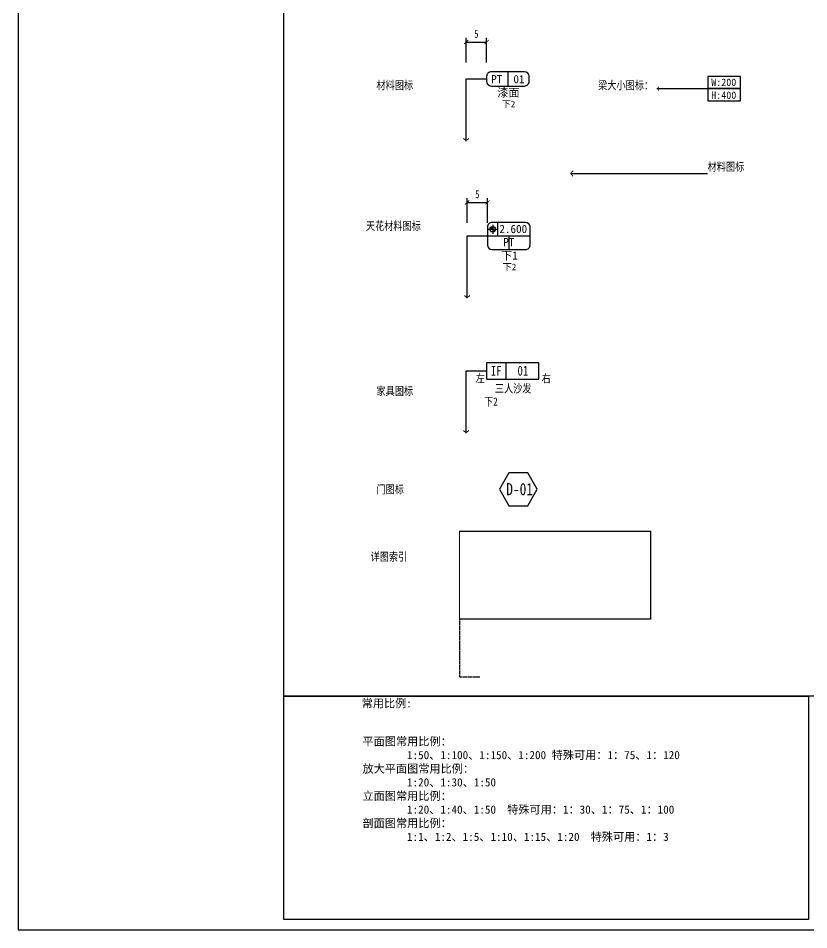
# Model space of a CAD drawing. Header units: millimetres. Extents: x 2430 to 3210, y 1273 to 1693.
# Drawn here: x 2430.2 to 2623.5, y 1272.6 to 1495.6 of the extents above; entities that cross this region are included whole.
import ezdxf
from ezdxf.enums import TextEntityAlignment as Align

# ---------------------------------------------------------------- set-up
doc = ezdxf.new("R2010")
doc.units = ezdxf.units.MM
doc.linetypes.add('DASH', pattern=[0.35, 0.25, -0.1])
for name, color, linetype in [('00-SURFACE(装饰完成面层)', 6, 'Continuous'), ('BS-梁结构', 8, 'Continuous'), ('PUB_DIM_标注50', 50, 'Continuous')]:
    doc.layers.add(name, color=color, linetype=linetype)
doc.styles.add('-宋体', font='', dxfattribs={"width": 0.8})
doc.styles.add('CSD常注', font='')
doc.styles.add('宋体', font='', dxfattribs={"width": 0.7})
doc.styles.get('-宋体').set_extended_font_data('SimSun')
doc.styles.get('CSD常注').set_extended_font_data('SimSun')
doc.styles.get('宋体').set_extended_font_data('SimSun')
doc.dimstyles.new('DIM_1', dxfattribs={"dimtxt": 2, "dimasz": 1, "dimexe": 1, "dimexo": 0.5, "dimgap": 0, "dimtad": 0, "dimdec": 0, "dimzin": 0, "dimdsep": 46, "dimtxsty": '宋体', "dimblk": 'ARCHTICK', "dimcen": 2.5, "dimclrd": 44, "dimclre": 44, "dimclrt": 256, "dimadec": 0, "dimazin": 0, "dimtfac": 1, "dimtdec": 0, "dimtix": 1, "dimtmove": 2, "dimatfit": 3, "dimldrblk": 'jt', "dimfxl": 5, "dimfxlon": 1, "dimtvp": 1, "dimarcsym": 0})
doc.dimstyles.new('DIM_1.8', dxfattribs={"dimtxt": 1.8, "dimasz": 0.7, "dimexe": 0.8, "dimexo": 0.5, "dimgap": 0, "dimtad": 0, "dimdec": 0, "dimzin": 0, "dimdsep": 46, "dimtxsty": '宋体', "dimblk": 'ARCHTICK', "dimcen": 1.8, "dimclrd": 44, "dimclre": 44, "dimclrt": 256, "dimadec": 0, "dimazin": 0, "dimtfac": 1, "dimtdec": 0, "dimtix": 1, "dimtmove": 2, "dimatfit": 3, "dimldrblk": 'jt', "dimfxl": 3, "dimfxlon": 1, "dimtvp": 1, "dimarcsym": 0})

# ---------------------------------------------------------------- blocks, each defined once
blk = doc.blocks.new('_ArchTick')
at = {"const_width": 0.2}
blk.add_lwpolyline([(-0.5, -0.5), (0.5, 0.5)], dxfattribs=at)
blk = doc.blocks.new('jt')
at = {"color": 0}
blk.add_line((-0.2142857142857224, 0), (-1.031818181817851, 0), dxfattribs=at)
at = {"color": 0, "linetype": 'ByBlock'}
for points in [[(-0.7666499999999985, 0.5967621428571448), (-0.5326064285714265, 0.7606428571428552), (-0.2142857142857224, 0), (0, 0)], [(-0.7666499999999985, -0.5967621428571448), (-0.5326064285714267, -0.7606428571428552), (-0.2142857142857224, 0), (0, 0)]]:
    blk.add_solid(points, dxfattribs=at)
blk = doc.blocks.new('门图标')
at = {"color": 12, "linetype": 'ByBlock'}
blk.add_lwpolyline([(0, 7.999999999999993), (-2.30940107675849, 3.999999999999993), (0, 0), (4.618802153516995, -7.105427357601002e-15), (6.9282032302755, 4), (4.618802153517009, 7.999999999999993)], close=True, dxfattribs=at)
at = {"color": 0, "linetype": 'ByBlock', "lineweight": -2, "style": '-宋体', "width": 0.8}
blk.add_attdef('NO', text='', height=3, dxfattribs=at).set_placement((2.613173084111693, 4.027184562539198), align=Align.MIDDLE)
blk = doc.blocks.new('家具图标')
at = {"color": 30, "linetype": 'ByBlock'}
blk.add_line((3.565199500746161, 0), (3.565199500746161, 4.999965217391306), dxfattribs=at)
blk.add_lwpolyline([(13.56525310320603, 4.999965217391306), (-2.434782608695652, 4.999965217391306), (-2.434782608695652, 0), (13.56525310320603, 0)], close=True, dxfattribs=at)
at = {"color": 0, "style": '-宋体', "width": 0.8, "flags": 8}
for tag, p, height in [('PT', (-1.141458220641411, 1.074982608695649), 3), ('右', (14.38421755814737, -1.000017391304354), 2.5), ('下1', (-3.210332420810815, -4.113157009032065), 2.5), ('下2', (-3.210332420810815, -8.113157009032065), 2.5)]:
    blk.add_attdef(tag, p, '', height=height, dxfattribs=at)
blk.add_attdef('左', text='', height=2.5, dxfattribs=at).set_placement((-2.965895693268308, -1.000017391304354), align=Align.RIGHT)
blk = doc.blocks.new('*U64')
at = {"linetype": 'ByBlock'}
blk.add_line((5.200000000034339, 0.3332346980320438), (5.19999999990562, -3.166765301533161), dxfattribs=at)
blk.add_lwpolyline([(1.166666666572226, -3.166765301310619), (9.233333333239013, -3.166765301761245, 0.4142135623892592), (10.39999999997002, -2.000098635094645), (10.39999999996996, -0.8334319688627261, 0.4142135623569309), (9.23333333336773, 0.3332346978039027), (1.166666666700944, 0.3332346982545857, 0.4142135623892594), (-3.006306315000984e-11, -0.833431968412043), (-3.000000248221113e-11, -2.000098634644047, 0.4142135623569223)], format="xyb", close=True, dxfattribs=at)
at = {"color": 0, "linetype": 'ByBlock', "style": '宋体'}
for tag, height, p in [('PT', 2.000000000000002, (5.199999999930551, -2.488880322380254)), ('下1', 2.000000000000002, (5.350737571107742, -5.782757959660074)), ('下2', 1.600000000000001, (5.350737571107742, -8.362379438375655))]:
    blk.add_attdef(tag, text='', height=height, dxfattribs=at).set_placement(p, align=Align.CENTER)
blk = doc.blocks.new('海龍11155608')
at = {"layer": 'PUB_DIM_标注50', "linetype": 'ByBlock'}
h = blk.add_hatch(color=256, dxfattribs=at)
h.paths.add_polyline_path([(0, -0.4444444444444287, 0.4142135623730951), (-0.6666666666666856, -1.111111111111114), (0, -1.111111111111114)])
h.paths.add_polyline_path([(0.6666666666666856, -1.111111111111114), (0, -1.111111111111114), (0, -1.7777777777778, 0.4142135623730951)])
for p, q in [((0, 0), (0, -2.222222222222229)), ((-1.111111111111114, -1.111111111111114), (1.111111111111114, -1.111111111111114))]:
    blk.add_line(p, q, dxfattribs=at)
blk.add_circle((0, -1.111111111111114), 0.6666666666666925, dxfattribs=at)

msp = doc.modelspace()

# ---------------------------------------------------------------- linework, layer by layer
at = {"color": 250}
for p, q in [((2495.082021429121, 1329.737614529478), (2495.082021429121, 1645.581150161943)), ((2773.624935723875, 1329.737614529478), (2495.082021429121, 1329.737614529478))]:
    msp.add_line(p, q, dxfattribs=at)
at = {"linetype": 'ByBlock'}
msp.add_line((2544.952612956823, 1442.320065926026), (2555.35261295688, 1442.320065925521), dxfattribs=at)
msp.add_line((2550.152612956852, 1442.320065925773), (2550.152612956677, 1438.986732592478))
msp.add_lwpolyline([(2430.153599961099, 1272.558692472678), (3209.657908981976, 1272.558692472678), (3209.657908981976, 1692.558692472678), (2430.153599961099, 1692.558692472678)], close=True)
msp.add_lwpolyline([(2546.063724067784, 1438.986732592692), (2554.241501845562, 1438.986732592263, 0.4142135623892592), (2555.352612956734, 1440.097843703374), (2555.352612956912, 1444.542288147819, 0.4142135623569309), (2554.241501845862, 1445.65339925893), (2546.063724068084, 1445.653399259359, 0.4142135623892594), (2544.952612956912, 1444.542288148248), (2544.952612956735, 1440.097843703803, 0.4142135623569223)], format="xyb", close=True, dxfattribs=at)
at = {"color": 250}
msp.add_lwpolyline([(2495.082021429121, 1329.737614529478), (2623.419788638406, 1329.737614529478), (2623.419788638406, 1275.051685793809), (2495.082021429121, 1275.051685793809)], close=True, dxfattribs=at)
at = {"layer": 'PUB_DIM_标注50', "linetype": 'ByBlock'}
msp.add_line((2547.441501845769, 1442.320065926101), (2547.441501845562, 1445.653399259257), dxfattribs=at)
at = {"layer": 'PUB_DIM_标注50', "color": 2}
for points in [[(2598.860928033657, 1478.386937238261), (2606.860928033657, 1478.386937238261), (2606.860928033657, 1481.386937238261), (2598.860928033657, 1481.386937238261)], [(2598.860928033657, 1475.386937238261), (2606.860928033657, 1475.386937238261), (2606.860928033657, 1478.386937238261), (2598.860928033657, 1478.386937238261)]]:
    msp.add_lwpolyline(points, close=True, dxfattribs=at)
at = {"layer": 'PUB_DIM_标注50', "linetype": 'DASH', "const_width": 0.3}
msp.add_lwpolyline([(2538.084407345524, 1370.026772772692), (2584.833609309118, 1370.026772772692), (2584.833609309118, 1348.62554931475), (2538.084407345524, 1348.62554931475)], close=True, dxfattribs=at)
at = {"layer": 'PUB_DIM_标注50', "linetype": 'DASH'}
msp.add_lwpolyline([(2538.084407345524, 1348.62554931475), (2538.084407345524, 1334.44777651231), (2543.084407345524, 1334.44777651231)], dxfattribs=at)

# ---------------------------------------------------------------- block references
at = {"layer": '00-SURFACE(装饰完成面层)', "ltscale": 0.05}
msp.add_blockref('海龍11155608', (2546.205192199652, 1445.086020916869), dxfattribs=at)
at = {"layer": 'PUB_DIM_标注50', "color": 30}
msp.add_blockref('*U64', (2544.718185689826, 1482.184412833052), dxfattribs=at).add_auto_attribs({'PT': 'PT  01', '下1': '漆面', '下2': '下2'})
at = {"layer": 'PUB_DIM_标注50'}
ref = msp.add_blockref('家具图标', (2546.666029667349, 1407.288579361539), dxfattribs=dict(at, xscale=0.8000000000000007, yscale=0.8000000000000007, zscale=0.8000000000000007))
ref.add_attrib('PT', 'IF   01', (2545.752863090836, 1408.148565448496), dxfattribs={"layer": '0', "color": 0, "height": 2.4, "style": '-宋体', "width": 0.8000000000000002})
ref.add_attrib('下1', '三人沙发', (2546.742776764396, 1403.998053754314), dxfattribs={"layer": '0', "color": 0, "height": 2, "style": '-宋体', "width": 0.8})
ref.add_attrib('下2', '下2', (2544.097763730701, 1400.798053754314), dxfattribs={"layer": '0', "color": 0, "height": 2, "style": '-宋体', "width": 0.8})
ref.add_attrib('左', '左', dxfattribs={"layer": '0', "color": 0, "height": 2, "style": '-宋体', "width": 0.8}).set_placement((2544.293313112735, 1406.488565448496), align=Align.RIGHT)
ref.add_attrib('右', '右', (2558.173403713868, 1406.488565448496), dxfattribs={"layer": '0', "color": 0, "height": 2, "style": '-宋体', "width": 0.8})
msp.add_blockref('门图标', (2550.189565711381, 1376.33171468807), dxfattribs=at).add_auto_attribs({'NO': 'D-01'})

# ---------------------------------------------------------------- texts
at = {"color": 0, "linetype": 'ByBlock', "style": '宋体'}
msp.add_attdef('2.600', (2547.839723096541, 1443.041356581521), '2.600', height=2.000000000000002, dxfattribs=at)
for tag, text, height, p in [('PT', 'PT', 2.000000000000002, (2550.152612956754, 1439.831185603645)), ('下1', '下1', 2.000000000000002, (2550.303350527931, 1436.537307966365)), ('下2', '下2', 1.600000000000001, (2550.303350527931, 1433.95768648765))]:
    msp.add_attdef(tag, text=text, height=height, dxfattribs=at).set_placement(p, align=Align.CENTER)
at = {"layer": 'PUB_DIM_标注50', "color": 30, "style": '-宋体'}
for s, p in [('W:200', (2599.67664775988, 1479.03587672607)), ('H:400', (2599.67664775988, 1475.881428192242))]:
    msp.add_text(s, height=1.8, dxfattribs=at).set_placement(p)
at = {"layer": 'PUB_DIM_标注50', "char_height": 2, "width": 20.12179700772708, "attachment_point": 1, "style": '-宋体'}
for s, insert in [('材料图标', (2517.777309138584, 1480.196004411019)), ('梁大小图标：', (2571.999342906328, 1480.196004411019)), ('材料图标', (2598.784179313349, 1460.261927366899)), ('天花材料图标', (2515.195906459817, 1445.780134078532)), ('家具图标', (2517.777309138584, 1405.383123948766)), ('门图标', (2517.777309138584, 1381.302222657985)), ('详图索引', (2516.344755122434, 1364.83438688122))]:
    msp.add_mtext(s, dxfattribs=dict(at, insert=insert))
at = {"layer": 'PUB_DIM_标注50', "color": 3, "char_height": 2, "attachment_point": 1, "style": 'CSD常注'}
for s, insert, width in [('{\\C50;常用比例:}', (2514.157590225456, 1328.972329211862), 146.4746042663776), ('{\\C50;平面图常用比例：\\P        1:50、1:100、1:150、1:200 \\C256;特殊可用：\\C50;1：75、1：120\\P放大平面图常用比例：\\P        1:20、1:30、1:50\\P立面图常用比例：}\\P{\\C256;        1:20、1:40、1:50  特殊可用：1：30、1：75、1：100\\P剖面图常用比例：\\P        1:1、1:2、1:5、1:10、1:15、1:20  特殊可用：1：3}', (2514.360380807975, 1319.641267901844), 89.92206920394426)]:
    msp.add_mtext(s, dxfattribs=dict(at, insert=insert, width=width))

# ---------------------------------------------------------------- dimensions: what is measured, and where the dimension line sits
at = {"layer": 'PUB_DIM_标注50'}
for base, p1, p2 in [((2544.718185689835, 1489.785713581552), (2539.718185689835, 1480.767647531491), (2544.718185689835, 1480.767647531523)), ((2544.952612956823, 1450.540509879372), (2539.952612956823, 1442.320065926225), (2544.952612956823, 1442.320065926026))]:
    msp.add_linear_dim(base=base, p1=p1, p2=p2, dimstyle='DIM_1', dxfattribs=at).render()

# ---------------------------------------------------------------- leaders
at = {"layer": 'BS-梁结构', "linetype": 'ByBlock'}
msp.add_leader([(2586.38259252607, 1478.386937238261), (2598.860928033657, 1478.386937238261)], dimstyle='DIM_1.8', override={"dimgap": 0, "dimtad": 0, "dimfxl": 6}, dxfattribs=at)
at = {"layer": 'PUB_DIM_标注50', "linetype": 'ByBlock'}
for points in [[(2539.718185689835, 1465.549356476695), (2539.718185689835, 1480.767647531491), (2544.718185689835, 1480.767647531523)], [(2565.201017093438, 1457.617482922454), (2598.784179313349, 1457.617482922454)], [(2539.952612956823, 1427.101774871429), (2539.952612956823, 1442.320065926225), (2544.952612956823, 1442.320065926225)], [(2539.718203580393, 1394.0702743937), (2539.718203580393, 1409.288565448496), (2544.718203580393, 1409.288565448496)]]:
    msp.add_leader(points, dimstyle='DIM_1', dxfattribs=at)

doc.saveas('drawing.dxf')
